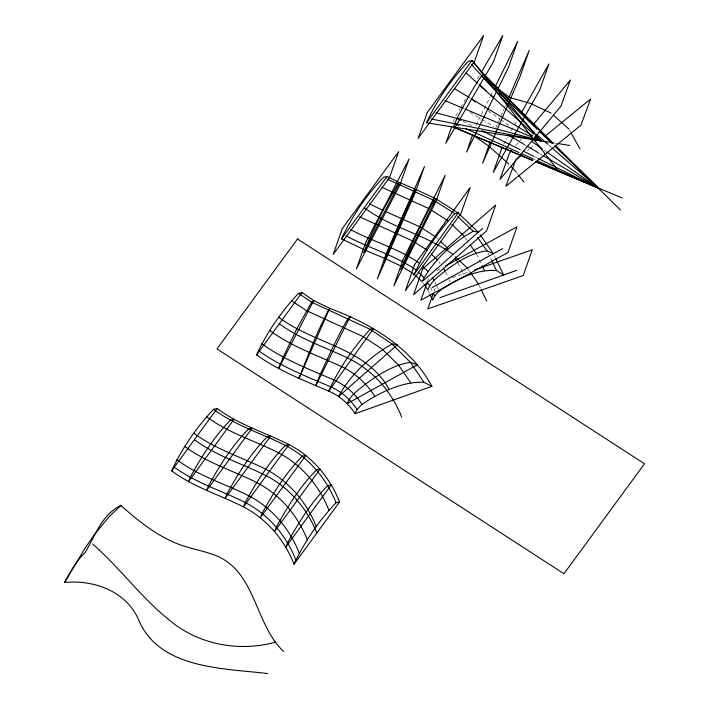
<?xml version="1.0" encoding="UTF-8"?>
<svg xmlns="http://www.w3.org/2000/svg" width="709" height="709" viewBox="0 0 709 709"><rect width="100%" height="100%" fill="white"/><g stroke="black" fill="none" stroke-linecap="round" stroke-linejoin="round"><path stroke-width="0.53" stroke-dasharray="3.54 2.66" d="M427.811 280.596L428.528 278.531M434.005 291.372L435.45 287.251M453.388 121.921L454.469 118.882M495.866 127.647L503.762 109.363M504.196 108.344L505.517 105.295M475.916 125.599L490.167 96.832M490.663 95.839L493.118 90.885M503.612 144.246L507.378 137.564M511.154 130.873L513.857 126.096M514.388 125.138L516.551 121.319M455.745 115.904L460.176 108.335M460.735 107.387L466.274 97.922M477.343 78.991L479.559 75.207M515.744 145.673L521.354 138.937M527.523 150.405L529.233 149.023M530.084 148.323L534.347 144.858M436.753 270.714L441.583 268.064M452.457 277.689L470.085 271.529M554.713 143.067L556.884 143.413M533.044 158.869L535.056 159.764M462.95 121.336L471.848 125.732M535.1 156.964L537.076 157.939M470.014 112.43L481.42 119.165M482.377 119.724L493.783 126.459M524.199 144.414L526.105 145.54M539.416 153.392L542.261 155.076M488.2 110.888L499.934 119.13M500.838 119.759L509.868 126.096M544.175 150.175L545.983 151.442M548.42 144.813L550.92 146.985M436.602 237.728L438.171 239.217M516.896 172.961L518.182 174.627M465.272 237.816L468.419 242.301M467.94 268.995L469.792 271.636M438.844 261.843L440.121 263.659M422.626 282.528L423.778 284.167M569.416 129.933L570.461 131.821M494.324 255.63L495.254 257.562M487.969 252.847L491.302 259.751M476.421 254.035L481.606 264.776M478.894 284.912L480.729 288.723M458.058 263.074L462.224 271.715M462.685 272.673L463.606 274.596M445.669 271.875L448.903 278.584M449.364 279.541L450.286 281.455M435.016 282.138L436.434 285.089M436.904 286.073L438.33 289.024M430.629 287.659L432.437 291.408M428.245 290.832L429.583 293.615"/><path stroke-width="1.06" d="M490.149 141.862L482.678 163.176L519.954 76.82L529.198 50.436L508.149 99.207M472.69 134.745L466.593 152.018L508.353 67.71L517.685 41.29L495.086 86.915M427.447 281.624L420.916 300.164L507.936 252.546L517.003 226.8L445.456 265.946M433.279 293.429L427.837 308.885L523.233 275.526L532.299 249.781L474.232 270.076M502.167 147.171L493.216 172.455L539.584 90.282L548.899 63.987L521.399 112.713M451.58 127L445.801 143.227L493.437 61.825L502.823 35.45L481.225 72.362M298.923 378.438C308.335 354.766 317.366 330.58 329.667 308.326C370.444 323.57 410.679 346.825 431.914 386.405L423.973 382.328L410.431 362.334L392.077 344.016L370.16 329.295L311.606 302.185L298.498 293.375C281.491 311.375 266.894 332.317 256.578 354.872C278.61 370.71 303.939 380.494 328.701 391.093C339.54 395.835 348.739 403.589 355.032 413.622C358.275 404.883 367.448 401.143 374.733 396.455C389.826 388.319 406.549 381.548 423.973 382.328M473.266 231.258C452.342 242.708 433.279 260.495 422.05 281.712L414.233 274.259L402.225 266.593L385.474 258.758C394.78 235.361 403.678 211.415 415.873 189.436L435.955 198.83L458.165 213.01L478.345 232.233L473.266 231.258L457.89 216.6M315.833 385.519L320.406 374.042L333.726 345.46L343.059 327.106L347.995 318.607L349.98 316.923M402.225 266.593L406.78 255.169L419.958 226.853L429.167 208.738L434.023 200.408L435.955 198.83M278.531 368.653L283.166 357.212L296.823 328.799L311.606 302.185L313.741 300.572L329.667 308.326M385.474 258.758L364.816 250.055L369.433 238.649L382.975 210.44L397.598 184.154L399.69 182.621L415.873 189.436M532.468 160.385L453.397 127.026L457.021 118.412L468.33 96.947L476.847 82.652L481.712 75.819L484.008 74.427L552.931 142.996M328.701 391.093C338.964 368.512 353.366 347.499 370.16 329.295L373.652 328.435M414.233 274.259C424.248 252.112 438.286 231.444 454.815 213.675L458.165 213.01M171.649 470.82C181.974 448.265 196.57 427.332 213.569 409.323L217.14 408.517C238.836 424.735 265.033 432.543 288.997 444.561C312.332 456.685 329.986 477.591 339.549 501.937L294.058 564.249C284.495 539.895 266.841 518.997 243.506 506.873C219.542 494.847 193.344 487.039 171.649 470.82L217.14 408.517M294.058 564.249C304.383 541.694 318.979 520.76 335.986 502.752L339.549 501.937M298.888 378.535L329.703 308.229M383.844 262.481L414.668 192.174M338.627 396.42C350.476 374.414 370.47 356.219 392.077 344.016L397.519 344.671M480.223 234.918L493.393 253.698L487.021 250.871C471.343 252.75 457.651 261.727 445.208 270.909C438.658 276.439 430.824 281.455 427.793 289.901L424.354 284.983M347.295 403.51C350.512 394.762 358.825 389.728 365.622 384.021C379.049 374.237 393.725 364.86 410.431 362.334L417.441 364.816M495.724 258.528L503.647 274.977L496.53 270.608C480.48 269.278 464.998 275.739 451.208 283.37C444.251 287.872 435.707 291.736 432.72 300.12L430.035 294.545M315.797 385.616L350.016 316.826M400.762 269.562L434.98 200.771M278.504 368.76L313.777 300.465M363.46 252.705L398.742 184.42M267.594 673.55C223.078 668.162 159.543 669.145 138.698 620.038C126.503 591.315 93.907 579.554 64.51 582.497L84.823 548.642A44.197 5.193 -57.1 0 1 95.866 532.796L109.195 516.56L120.885 505.535C137.856 520.371 155.705 535.065 176.851 543.519C190.03 548.908 204.369 550.698 217.495 556.237C256.233 573.43 254.912 624.532 283.697 651.562M64.51 582.497C70.395 571.773 76.2 560.819 85.186 552.506C95.263 535.614 101.662 514.637 120.885 505.535M328.666 391.191L373.687 328.338M413.631 275.145L458.643 212.283M256.543 354.97L302.105 292.462M341.499 238.915L387.061 176.408M426.463 122.87L472.026 60.362L556.937 168.999M511.535 150.716L509.434 153.241L499.978 179.421L560.952 106.19L570.408 80.02L533.265 124.624M423.557 280.472L482.51 228.52M338.592 396.517L397.554 344.574M521.558 155.262L515.594 160.128L505.88 186.281L580.91 125.218L590.615 99.056L545.434 135.836M432.215 287.562L502.433 248.664M347.259 403.607L417.477 364.718M439.961 297.674L516.914 270.253M354.996 413.719L431.949 386.308M298.498 293.375L302.069 292.56L313.741 300.572M275.739 642.044C238.836 652.448 197.651 644.49 168.423 619.347C140.648 596.854 119.52 567.528 92.702 544.016M553.632 142.899L426.499 122.763C436.815 100.208 451.411 79.275 468.419 61.266L471.99 60.46L541.215 140.931L431.506 119.059M557.974 143.581L569.93 145.478M435.938 112.775L541.215 140.931L536.022 135.242M444.897 100.607L463.145 108.247M465.175 109.097L532.096 137.112M534.125 137.963L541.215 140.931L535.508 135.756M453.397 127.026L532.663 160.367M535.712 161.643L622.094 197.979M385.971 211.707L419.958 226.853L435.822 236.983M535.508 161.67L598.352 188.186L555.28 145.336M454.673 123.676L458.688 125.484M465.724 128.639L518.979 152.55M520.982 153.454L533.044 158.869M537.059 160.668L598.352 188.186L554.713 146.143M429.167 208.738L382.027 187.353M551.115 113.139L530.394 103.372L510.241 97.718L496.929 88.306M399.69 182.621L387.025 176.506L383.463 177.321C366.456 195.329 351.859 216.263 341.534 238.818L364.816 250.055M387.229 179.147L434.023 200.408L454.815 213.675M369.495 203.935L382.975 210.44M359.667 216.857L413.17 241.202L427.243 250.188M350.671 229.592C373.085 241.787 398.369 248.336 419.329 263.181M346.187 235.858C368.91 248.336 394.612 254.948 415.961 269.907M457.021 118.412L460.974 120.362M481.73 130.616L520.273 149.643M523.242 151.106L534.116 156.476M538.069 158.426L598.352 188.186L551.753 147.711M508.043 134.878L524.199 144.414M527.053 146.098L538.459 152.834M543.218 155.643L598.352 188.186L546.887 152.072M454.345 88.51L469.455 97.629M471.343 98.764L532.725 135.8M534.613 136.943L541.215 140.931M261.763 343.741C283.751 359.64 309.195 369.176 333.859 379.944C345.407 385.191 355.2 393.601 361.909 404.378M258.324 350.512C280.347 366.367 305.703 376.107 330.447 386.733C341.41 391.563 350.707 399.433 357.07 409.589M269.907 330.589C291.78 346.63 317.499 355.528 341.924 366.739C355.431 373.395 366.89 383.578 374.733 396.455M431.852 210.458L447.964 220.738M453.033 254.496C425.852 234.404 391.244 228.147 364.284 207.666M278.761 317.198C313.741 344.113 366.198 347.437 389.108 389.241M279.319 323.712C301.015 339.93 327.212 347.738 351.177 359.764C374.512 371.888 392.166 392.795 401.728 417.14M213.569 409.323C235.273 425.542 261.461 433.35 285.426 445.376C308.761 457.5 326.424 478.407 335.986 502.752M206.425 416.6C228.121 432.818 254.318 440.626 278.282 452.643C301.617 464.767 319.272 485.674 328.834 510.028M193.841 433.146C215.536 449.364 241.725 457.172 265.689 469.198C289.024 481.322 306.687 502.229 316.249 526.574M194.399 439.669C216.094 455.887 242.292 463.695 266.256 475.721C289.582 487.836 307.245 508.743 316.808 533.097M184.978 446.537C206.673 462.755 232.871 470.563 256.835 482.59C280.17 494.714 297.824 515.611 307.387 539.966M176.842 459.689C198.538 475.907 224.735 483.715 248.691 495.742C272.026 507.866 289.689 528.772 299.251 553.117M173.404 466.469C195.099 482.687 221.297 490.495 245.261 502.513C268.587 514.637 286.25 535.543 295.813 559.897M291.346 300.643L306.465 310.586L363.114 336.633L382.319 349.227L398.485 365.011L410.706 382.763M471.042 98.852L475.553 102.016M531.537 141.304L542.376 148.908M473.585 135.516L489.21 146.488L508.894 164.08M479.346 84.814L486.002 90.601M491.833 95.662L493.491 97.106M530.11 128.914L534.276 132.53M536.766 134.692L547.587 144.095M553.534 115.301L568.884 128.994M466.168 72.974L477.582 83.316M479.222 84.796L533.877 134.285M451.793 224.381L464.014 236.026M440.511 241.45L448.327 248.894M455.417 256.764L467.328 268.108M431.214 253.973L437.577 260.026M422.422 266.123L427.819 271.272M418.345 272.176L423.902 277.476M481.712 75.819L492.028 85.754M495.201 88.811L496.787 90.344M499.171 92.631L537.254 129.33M538.84 130.855L551.54 143.085M483.627 75.207L538.672 129.419M540.249 130.961L552.825 143.36M555.191 145.682L620.455 209.953M471.388 64.519L534.533 133.611M511.1 166.5L516.249 172.136M518.82 175.46L523.96 182.116M477.644 237.497L487.021 250.871M470.297 244.986L475.952 253.051M470.413 272.513L478.433 283.963M455.125 258.59L457.597 262.108M443.293 268.188L445.208 270.909M432.189 277.503L434.068 280.179M427.394 282.457L429.725 285.78M570.993 132.769L579.927 148.81M491.771 260.735L496.53 270.608M482.076 265.751L484.424 270.643M481.189 289.671L486.693 301.095M433.341 293.287L434.697 296.096M342.261 228.644L333.195 254.389L389.569 177.427L398.635 151.673L342.261 228.644M365.463 243.134L356.397 268.879L399.991 184.73L409.066 158.976L365.463 243.134M427.226 112.589L418.15 138.344L474.525 61.373L483.591 35.618L427.226 112.589M386.396 253.148L377.33 278.903L415.377 192.245L424.443 166.491L386.396 253.148M402.898 260.052L393.823 285.798L436.106 201.019L445.172 175.274L402.898 260.052M414.455 264.909L405.388 290.663L461.08 213.258L470.156 187.504L414.455 264.909M422.688 268.906L413.613 294.66L486.64 230.815L495.706 205.069L422.688 268.906M190.216 477.361L188.47 481.721L233.961 419.409L230.39 420.224C214.021 436.859 201.294 456.915 190.216 477.361M208.375 486.135L206.629 490.486L252.112 428.183L248.549 428.989C232.18 445.624 219.444 465.68 208.375 486.135M226.986 493.969L225.24 498.321L270.723 436.017L267.16 436.833C250.791 453.459 238.056 473.515 226.986 493.969M245.261 502.513L243.506 506.873L288.997 444.561L285.426 445.376C269.057 462.011 256.33 482.067 245.261 502.513M262.153 513.298L260.398 517.65L305.889 455.346L302.326 456.162C285.949 472.788 273.222 492.844 262.153 513.298M276.448 526.911L274.693 531.271L320.184 468.959L316.622 469.775C300.244 486.409 287.517 506.465 276.448 526.911M287.553 542.766L285.807 547.118L331.298 484.814L327.726 485.621C311.357 502.256 298.631 522.311 287.553 542.766M297.523 238.968L216.989 348.917L563.956 573.732L644.49 463.783L297.523 238.968"/></g></svg>
